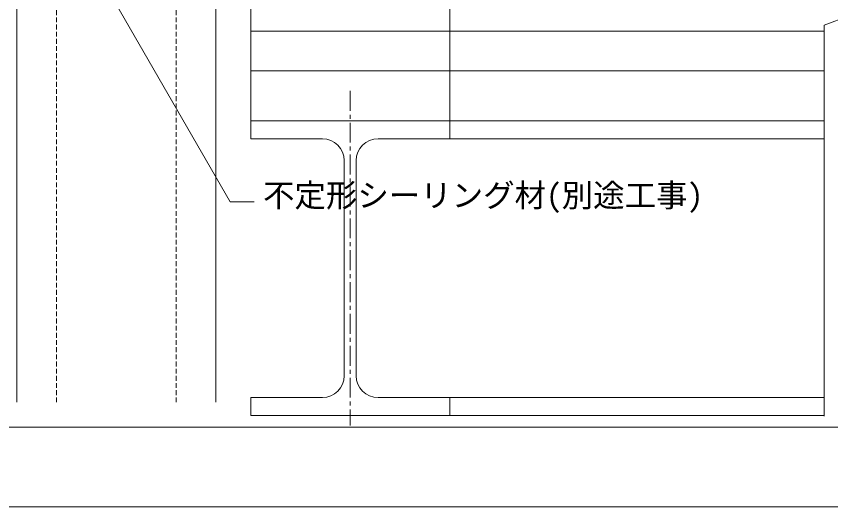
# Model space of a CAD drawing. Units: millimetres, scale not verified. Extents: x -840 to 840, y -594 to 594.
# Drawn here: x -626.9 to -217.8, y -594 to -347.8 of the extents above; entities that cross this region are included whole.
import ezdxf
from ezdxf.enums import TextEntityAlignment as Align

# ---------------------------------------------------------------- set-up
doc = ezdxf.new("R2010")
doc.units = ezdxf.units.MM
doc.header["$LTSCALE"] = 2
doc.linetypes.add('CHAIN1', pattern=[8, 5, -1, 1, -1])
doc.linetypes.add('DASHED1', pattern=[1.8, 1.2, -0.6])
for name, color, linetype, lineweight in [('0-2_輪郭線', 2, 'Continuous', 9), ('0-3_図面枠', 7, 'Continuous', 9), ('0-5_寸法線', 7, 'Continuous', 9), ('0-6_タイトル文字', 5, 'Continuous', 9), ('0-7_鋼材(C型・H鋼ｅｔｃ)', 7, 'Continuous', 9), ('0-8_中心線', 2, 'CHAIN1', 9), ('0-9_躯体', 7, 'Continuous', 9), ('1-0_破断線', 7, 'Continuous', 9)]:
    doc.layers.add(name, color=color, linetype=linetype, lineweight=lineweight)
doc.styles.add('ＭＳ ゴシック', font='')
doc.styles.get('ＭＳ ゴシック').set_extended_font_data('MS Gothic')

msp = doc.modelspace()

# ---------------------------------------------------------------- linework, layer by layer
at = {"layer": '0-2_輪郭線'}
msp.add_lwpolyline([(800, 554), (-800, 554), (-800, -554), (800, -554)], close=True, dxfattribs=at)
at = {"layer": '0-3_図面枠'}
msp.add_lwpolyline([(840, -594), (840, 594), (-840, 594), (-840, -594)], close=True, dxfattribs=at)
at = {"layer": '0-5_寸法線'}
msp.add_lwpolyline([(-671.123, -178.32), (-519.533, -440.884), (-507.533, -440.884)], dxfattribs=at)
at = {"layer": '0-7_鋼材(C型・H鋼ｅｔｃ)'}
for p, q in [((-626.706, -541.574), (-626.706, 266.426)), ((-526.706, -541.574), (-526.706, 266.426)), ((-409.206, -400.24), (-221.14, -400.24)), ((-473.206, -409.24), (-509.206, -409.24)), ((-409.206, -409.24), (-221.14, -409.24)), ((-462.206, -528.24), (-462.206, -420.24)), ((-456.206, -420.24), (-456.206, -528.24)), ((-409.206, -539.24), (-221.14, -539.24)), ((-409.206, -548.24), (-221.14, -548.24))]:
    msp.add_line(p, q, dxfattribs=at)
at = {"layer": '0-7_鋼材(C型・H鋼ｅｔｃ)', "linetype": 'DASHED1'}
for p, q in [((-606.706, -541.574), (-606.706, 261.826)), ((-546.706, -541.574), (-546.706, 261.826))]:
    msp.add_line(p, q, dxfattribs=at)
at = {"layer": '0-7_鋼材(C型・H鋼ｅｔｃ)'}
for points in [[(-509.206, -409.24), (-509.206, -400.24), (-409.206, -400.24), (-409.206, -409.24), (-445.206, -409.24)], [(-445.206, -539.24), (-409.206, -539.24), (-409.206, -548.24), (-509.206, -548.24), (-509.206, -539.24), (-473.206, -539.24)]]:
    msp.add_lwpolyline(points, dxfattribs=at)
for centre, start, end in [((-473.206, -420.24), 0, 90), ((-445.206, -420.24), 90, 180), ((-473.206, -528.24), 270, 0), ((-445.206, -528.24), 180, 270)]:
    msp.add_arc(centre, 11, start, end, dxfattribs=at)
at = {"layer": '0-8_中心線'}
msp.add_line((-459.206, -385.24), (-459.206, -553.24), dxfattribs=at)
at = {"layer": '0-9_躯体'}
for p, q in [((-509.206, -275.24), (-509.206, -400.24)), ((-409.206, -300.24), (-409.206, -400.24)), ((-509.206, -355.24), (-422.14, -355.24)), ((-422.14, -355.24), (-221.14, -355.24)), ((-509.206, -375.24), (-422.14, -375.24)), ((-422.14, -375.24), (-221.14, -375.24))]:
    msp.add_line(p, q, dxfattribs=at)
at = {"layer": '1-0_破断線'}
for p in [(-193.015, -341.561), (-221.14, -548.574)]:
    msp.add_line(p, (-221.14, -352.249), dxfattribs=at)

# ---------------------------------------------------------------- texts
at = {"layer": '0-6_タイトル文字', "color": 7, "style": 'ＭＳ ゴシック'}
msp.add_text('不定形シーリング材(別途工事)', height=11.58, dxfattribs=at).set_placement((-502.992, -446.943), align=Align.BOTTOM_LEFT)

doc.saveas('drawing.dxf')
